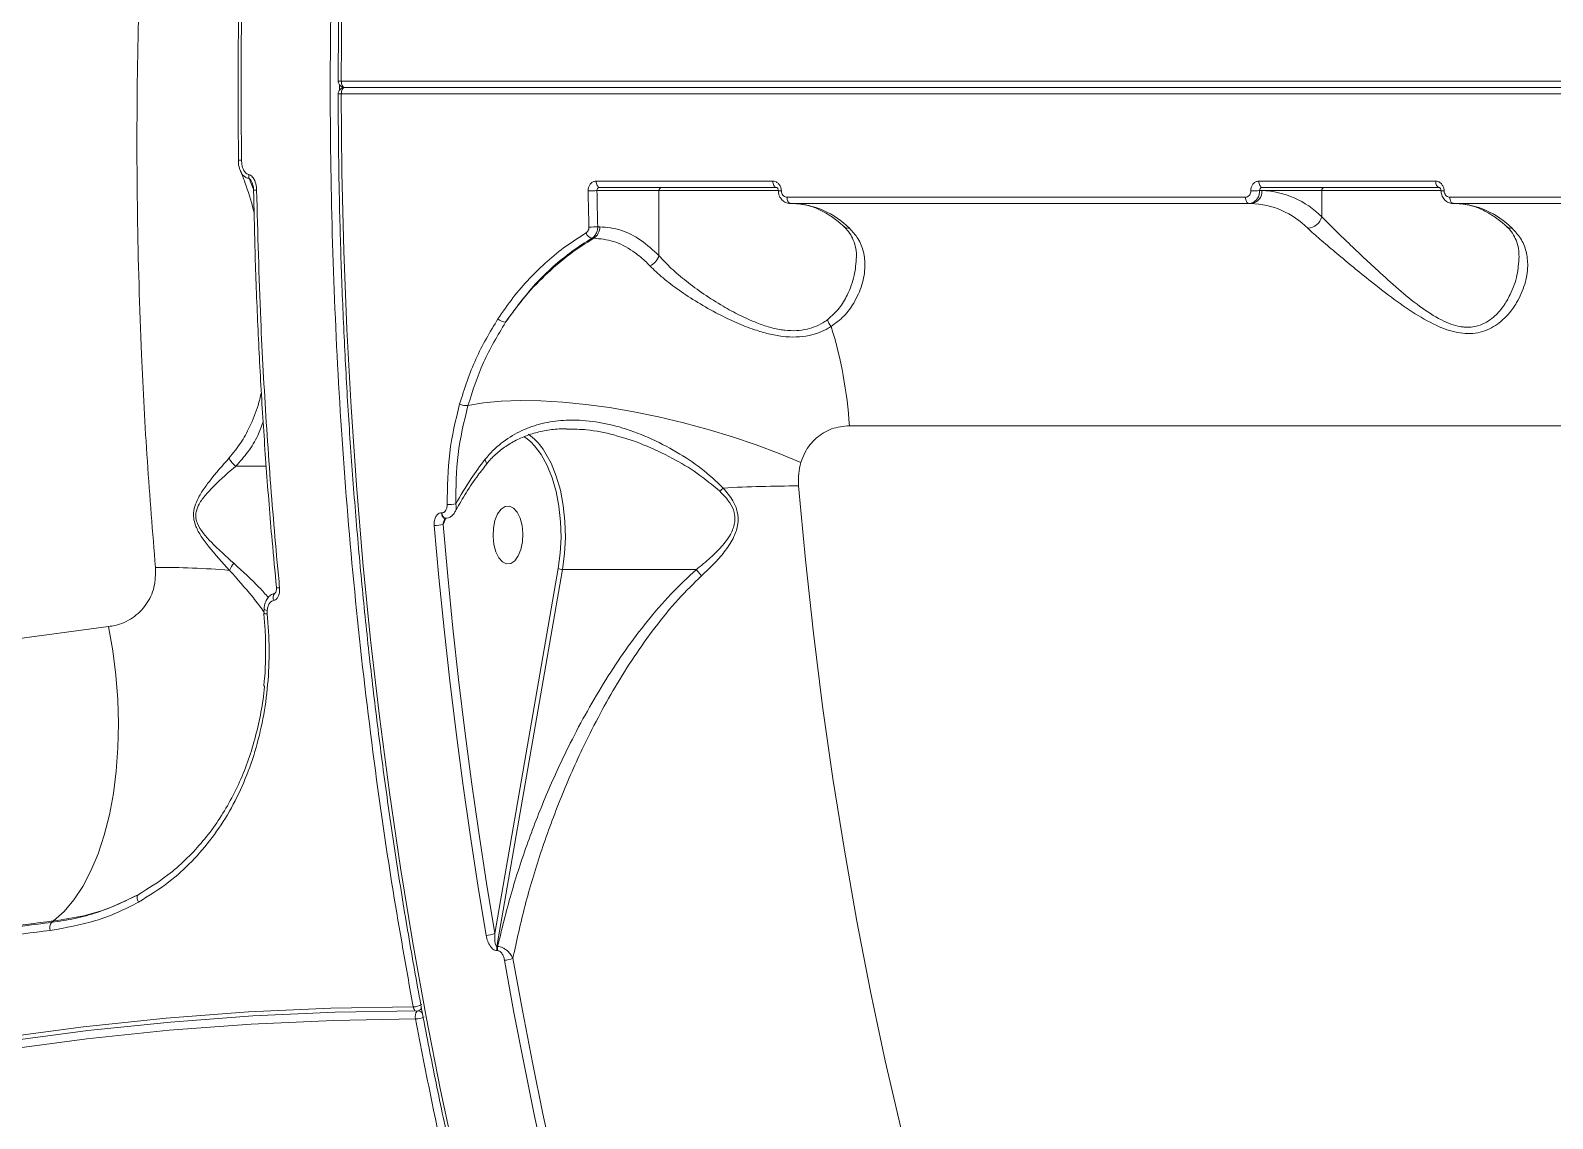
# Model space of a CAD drawing. Header units: millimetres. Extents: x -5550 to 7488, y -4093 to 4627.
# Drawn here: x -2308.2 to -2071.9, y 1832.8 to 2001.7 of the extents above; entities that cross this region are included whole.
import ezdxf

# ---------------------------------------------------------------- set-up
doc = ezdxf.new("R2010")
doc.units = ezdxf.units.MM
doc.layers.add('DIKOM_ОБЪЕКТ', color=7, linetype='Continuous')

msp = doc.modelspace()

# ---------------------------------------------------------------- linework, layer by layer
at = {"layer": 'DIKOM_ОБЪЕКТ', "color": 7, "linetype": 'Continuous', "lineweight": 15}
for p, q in [((-2260.192, 1992.461), (-2260.189, 1993.213)), ((-1845.061, 1993.847), (-2259.93, 1993.847)), ((-2259.93, 1991.842), (-1845.061, 1991.842)), ((-2259.415, 1992.844), (-1844.546, 1992.844)), ((-2275.911, 1981.583), (-2275.91, 1981.584)), ((-2192.942, 1978.31), (-2220.371, 1978.31)), ((-2090.082, 1978.31), (-2117.511, 1978.31)), ((-2273.562, 1976.929), (-2273.562, 1976.93)), ((-2220.257, 1976.844), (-2210.629, 1976.844)), ((-2219.856, 1977.344), (-2192.427, 1977.344)), ((-2210.629, 1966.742), (-2210.629, 1976.844)), ((-2210.629, 1976.844), (-2192.071, 1976.844)), ((-2119.605, 1975.804), (-2190.75, 1975.804)), ((-2117.397, 1976.844), (-2117.037, 1976.844)), ((-2117.037, 1976.844), (-2107.768, 1976.844)), ((-2116.996, 1977.344), (-2089.567, 1977.344)), ((-2107.768, 1972.794), (-2107.768, 1976.844)), ((-2107.768, 1976.844), (-2089.211, 1976.844)), ((-2016.745, 1975.804), (-2087.89, 1975.804)), ((-2190.236, 1974.844), (-2119.091, 1974.844)), ((-2119.091, 1974.844), (-2118.751, 1974.844)), ((-2087.376, 1974.844), (-2016.231, 1974.844)), ((-2219.819, 1971.231), (-2220.127, 1971.231)), ((-2221.042, 1969.447), (-2220.758, 1969.447)), ((-2224.992, 1939.828), (-2224.813, 1939.821)), ((-2181.062, 1940.342), (-1881.053, 1940.342)), ((-2276.299, 1934.043), (-2271.592, 1934.043)), ((-2244.309, 1926.825), (-2244.384, 1926.825)), ((-2244.141, 1925.031), (-2243.714, 1926.013)), ((-2226.276, 1918.192), (-2236.117, 1861.543)), ((-2235.771, 1859.502), (-2225.604, 1918.032)), ((-2204.819, 1918.032), (-2225.604, 1918.032)), ((-2270.003, 1915.245), (-2270.003, 1915.25)), ((-2271.421, 1911.16), (-2271.429, 1911.662)), ((-2304.588, 1863.469), (-2304.905, 1863.242)), ((-2235.667, 1859.502), (-2235.771, 1859.502)), ((-2235.771, 1858.864), (-2235.667, 1858.864)), ((-2247.714, 1849.66), (-2247.469, 1849.833))]:
    msp.add_line(p, q, dxfattribs=at)
at = {"layer": 'DIKOM_ОБЪЕКТ', "color": 7, "linetype": 'Continuous', "lineweight": 15, "flags": 128}
for points in [[(-2259.93, 1993.847), (-2259.824, 2006.034)], [(-2259.415, 1992.844), (-2259.515, 1992.863), (-2259.612, 1992.92), (-2259.701, 1993.013), (-2259.779, 1993.138), (-2259.843, 1993.29), (-2259.891, 1993.463), (-2259.92, 1993.651), (-2259.93, 1993.847)], [(-2259.93, 1991.842), (-2259.92, 1992.037), (-2259.891, 1992.225), (-2259.843, 1992.398), (-2259.779, 1992.55), (-2259.701, 1992.675), (-2259.612, 1992.768), (-2259.515, 1992.825), (-2259.415, 1992.844)], [(-2242.114, 1825.928), (-2244.525, 1837.183), (-2246.767, 1848.568), (-2248.838, 1860.075), (-2250.736, 1871.693), (-2252.459, 1883.414), (-2254.007, 1895.227), (-2255.377, 1907.122), (-2256.569, 1919.089), (-2257.582, 1931.119), (-2258.414, 1943.2), (-2259.066, 1955.323), (-2259.536, 1967.478), (-2259.824, 1979.654), (-2259.93, 1991.842)], [(-2219.856, 1977.344), (-2219.955, 1977.363), (-2220.049, 1977.417), (-2220.137, 1977.506), (-2220.214, 1977.625), (-2220.278, 1977.771), (-2220.327, 1977.938), (-2220.358, 1978.119), (-2220.371, 1978.31)], [(-2192.427, 1977.344), (-2192.525, 1977.363), (-2192.62, 1977.417), (-2192.708, 1977.506), (-2192.785, 1977.625), (-2192.849, 1977.771), (-2192.898, 1977.938), (-2192.929, 1978.119), (-2192.942, 1978.31)], [(-2116.996, 1977.344), (-2117.095, 1977.363), (-2117.189, 1977.417), (-2117.277, 1977.506), (-2117.354, 1977.625), (-2117.418, 1977.771), (-2117.467, 1977.938), (-2117.498, 1978.119), (-2117.511, 1978.31)], [(-2089.567, 1977.344), (-2089.665, 1977.363), (-2089.76, 1977.417), (-2089.848, 1977.506), (-2089.925, 1977.625), (-2089.989, 1977.771), (-2090.038, 1977.938), (-2090.069, 1978.119), (-2090.082, 1978.31)], [(-2221.629, 1976.806), (-2221.615, 1976.102), (-2221.6, 1975.399), (-2221.584, 1974.696), (-2221.569, 1973.992), (-2221.552, 1973.289), (-2221.535, 1972.586), (-2221.517, 1971.883), (-2221.499, 1971.18)], [(-2220.127, 1971.231), (-2220.145, 1971.933), (-2220.163, 1972.634), (-2220.18, 1973.336), (-2220.197, 1974.037), (-2220.213, 1974.739), (-2220.228, 1975.441), (-2220.243, 1976.142), (-2220.257, 1976.844)], [(-2190.236, 1974.844), (-2190.334, 1974.862), (-2190.428, 1974.916), (-2190.515, 1975.004), (-2190.592, 1975.123), (-2190.657, 1975.268), (-2190.705, 1975.434), (-2190.737, 1975.614), (-2190.75, 1975.804)], [(-2119.091, 1974.844), (-2119.189, 1974.862), (-2119.283, 1974.916), (-2119.37, 1975.004), (-2119.448, 1975.123), (-2119.512, 1975.268), (-2119.56, 1975.434), (-2119.592, 1975.614), (-2119.605, 1975.804)], [(-2087.376, 1974.844), (-2087.474, 1974.862), (-2087.568, 1974.916), (-2087.655, 1975.004), (-2087.732, 1975.123), (-2087.797, 1975.268), (-2087.845, 1975.434), (-2087.877, 1975.614), (-2087.89, 1975.804)], [(-2188.595, 1934.638), (-2191.976, 1936.045), (-2195.524, 1937.377), (-2199.205, 1938.623), (-2202.982, 1939.769), (-2206.819, 1940.803), (-2210.676, 1941.717), (-2214.516, 1942.501), (-2218.302, 1943.147), (-2221.995, 1943.649), (-2225.56, 1944.002), (-2228.96, 1944.202), (-2232.163, 1944.248), (-2235.137, 1944.138), (-2237.853, 1943.875), (-2240.283, 1943.46)], [(-2231.601, 1938.649), (-2231.085, 1938.298), (-2230.524, 1937.827)], [(-2230.524, 1937.827), (-2229.949, 1937.24), (-2228.909, 1935.858), (-2227.99, 1934.184), (-2227.213, 1932.258), (-2226.597, 1930.124), (-2226.155, 1927.833), (-2225.898, 1925.438), (-2225.833, 1922.994), (-2225.96, 1920.56), (-2226.276, 1918.192)], [(-2225.604, 1918.032), (-2225.277, 1920.475), (-2225.147, 1922.985), (-2225.215, 1925.504), (-2225.48, 1927.975), (-2225.935, 1930.337), (-2226.571, 1932.538), (-2227.373, 1934.524), (-2228.321, 1936.249), (-2228.617, 1936.69)], [(-2173.042, 1831.123), (-2175.5, 1841.753), (-2177.789, 1852.523), (-2179.908, 1863.424), (-2181.855, 1874.446), (-2183.627, 1885.577), (-2185.224, 1896.809), (-2186.644, 1908.129), (-2187.886, 1919.529), (-2188.948, 1930.997)], [(-2232.064, 1921.135), (-2232.472, 1920.128), (-2233.009, 1919.385), (-2233.632, 1918.966), (-2234.291, 1918.905), (-2234.932, 1919.207), (-2235.504, 1919.848), (-2235.959, 1920.775), (-2236.261, 1921.913), (-2236.386, 1923.171), (-2236.323, 1924.446), (-2236.078, 1925.635), (-2235.67, 1926.642), (-2235.133, 1927.385), (-2234.51, 1927.804), (-2233.851, 1927.865), (-2233.21, 1927.563), (-2232.638, 1926.922), (-2232.183, 1925.995), (-2231.881, 1924.857), (-2231.756, 1923.599), (-2231.819, 1922.324), (-2232.064, 1921.135)], [(-2243.875, 1925.982), (-2244.013, 1926.019), (-2244.147, 1926.133), (-2244.26, 1926.316), (-2244.34, 1926.553), (-2244.384, 1926.825)], [(-2243.802, 1925.982), (-2243.939, 1926.019), (-2244.073, 1926.133), (-2244.185, 1926.316), (-2244.266, 1926.553), (-2244.309, 1926.825)], [(-2243.861, 1925.982), (-2243.868, 1925.982), (-2243.875, 1925.982)], [(-2245.507, 1924.869), (-2244.783, 1916.791), (-2243.977, 1908.743), (-2243.092, 1900.726), (-2242.125, 1892.744), (-2241.079, 1884.801), (-2239.953, 1876.899), (-2238.747, 1869.041), (-2237.463, 1861.23)], [(-2236.117, 1861.543), (-2237.398, 1869.336), (-2238.601, 1877.175), (-2239.724, 1885.058), (-2240.768, 1892.983), (-2241.732, 1900.945), (-2242.616, 1908.943), (-2243.419, 1916.972), (-2244.141, 1925.031)], [(-2270.437, 1913.224), (-2270.484, 1913.504), (-2270.488, 1913.776), (-2270.448, 1914.019), (-2270.366, 1914.213), (-2270.249, 1914.343), (-2270.168, 1914.384)], [(-2269.507, 1915.156), (-2269.666, 1915.159), (-2269.8, 1915.169), (-2269.903, 1915.186), (-2269.971, 1915.209), (-2270.001, 1915.237), (-2270.003, 1915.245)], [(-2271.429, 1911.662), (-2271.597, 1911.705), (-2271.736, 1911.753), (-2271.841, 1911.806), (-2271.906, 1911.861), (-2271.93, 1911.916), (-2271.93, 1911.921)], [(-2271.92, 1911.257), (-2271.918, 1911.271), (-2271.917, 1911.272)], [(-2296.042, 1909.165), (-2309.094, 1907.406), (-2322.138, 1905.3), (-2335.167, 1902.849), (-2348.174, 1900.054), (-2361.151, 1896.917), (-2374.092, 1893.438), (-2386.989, 1889.621), (-2399.836, 1885.466), (-2412.625, 1880.977), (-2425.349, 1876.156), (-2438.001, 1871.006), (-2450.574, 1865.529), (-2463.062, 1859.728), (-2475.457, 1853.606)], [(-2296.042, 1909.165), (-2295.391, 1905.416), (-2294.918, 1901.626), (-2294.627, 1897.828), (-2294.519, 1894.059), (-2294.596, 1890.352), (-2294.858, 1886.74), (-2295.301, 1883.257), (-2295.923, 1879.935), (-2296.716, 1876.804), (-2297.675, 1873.892), (-2298.789, 1871.226), (-2300.05, 1868.83), (-2301.445, 1866.726), (-2302.963, 1864.934), (-2304.588, 1863.469)], [(-2291.406, 1866.398), (-2291.493, 1866.569), (-2291.56, 1866.744), (-2291.604, 1866.918), (-2291.624, 1867.083), (-2291.619, 1867.234), (-2291.59, 1867.365), (-2291.536, 1867.471), (-2291.46, 1867.549)], [(-2234.606, 1857.39), (-2233.131, 1849.257), (-2231.569, 1841.185), (-2229.924, 1833.176), (-2228.193, 1825.236), (-2226.379, 1817.365), (-2224.482, 1809.569), (-2222.504, 1801.85), (-2220.444, 1794.211)], [(-2219.168, 1794.649), (-2221.224, 1802.271), (-2223.198, 1809.973), (-2225.091, 1817.752), (-2226.901, 1825.605), (-2228.627, 1833.529), (-2230.269, 1841.519), (-2231.827, 1849.574), (-2233.299, 1857.689)], [(-2248.775, 1850.137), (-2261.539, 1849.925), (-2274.328, 1849.337), (-2287.134, 1848.375), (-2299.949, 1847.04), (-2312.763, 1845.332), (-2325.569, 1843.251), (-2338.358, 1840.801), (-2351.122, 1837.982), (-2363.852, 1834.796), (-2376.54, 1831.245), (-2389.178, 1827.331), (-2401.758, 1823.058), (-2414.27, 1818.427), (-2426.708, 1813.442), (-2439.063, 1808.107), (-2451.326, 1802.424), (-2463.49, 1796.397), (-2475.547, 1790.031), (-2487.489, 1783.33), (-2499.308, 1776.297), (-2510.996, 1768.937)], [(-2248.289, 1849.477), (-2248.312, 1849.478), (-2248.412, 1849.506), (-2248.508, 1849.571), (-2248.595, 1849.671), (-2248.67, 1849.803), (-2248.731, 1849.96), (-2248.775, 1850.137)], [(-2510.169, 1768.389), (-2498.488, 1775.744), (-2486.677, 1782.772), (-2474.743, 1789.469), (-2462.693, 1795.832), (-2450.537, 1801.854), (-2438.281, 1807.534), (-2425.934, 1812.866), (-2413.505, 1817.847), (-2401, 1822.475), (-2388.428, 1826.746), (-2375.798, 1830.657), (-2363.118, 1834.205), (-2350.396, 1837.39), (-2337.64, 1840.207), (-2324.859, 1842.656), (-2312.061, 1844.735), (-2299.255, 1846.442), (-2286.449, 1847.777), (-2273.651, 1848.738), (-2260.87, 1849.325), (-2248.114, 1849.537)], [(-2509.854, 1767.298), (-2498.201, 1774.635), (-2486.418, 1781.647), (-2474.512, 1788.328), (-2462.491, 1794.675), (-2450.364, 1800.683), (-2438.137, 1806.349), (-2425.82, 1811.669), (-2413.42, 1816.638), (-2400.944, 1821.255), (-2388.403, 1825.515), (-2375.803, 1829.417), (-2363.153, 1832.958), (-2350.461, 1836.134), (-2337.735, 1838.945), (-2324.985, 1841.388), (-2312.217, 1843.462), (-2299.442, 1845.165), (-2286.666, 1846.497), (-2273.898, 1847.456), (-2261.147, 1848.041), (-2248.421, 1848.253)]]:
    msp.add_lwpolyline(points, dxfattribs=at)
at = {"layer": 'DIKOM_ОБЪЕКТ', "color": 7, "linetype": 'Continuous', "lineweight": 15}
for centre, radius, start, end in [((-2260.078, 1955.288), 38.559, 89.78055, 90.50114), ((-2259.415, 1993.844), 1, 179.92957, 196.56023), ((-2259.415, 1991.844), 1, 90, 180.07043), ((-2260.078, 2030.4), 38.559, 269.49886, 270.21945), ((-2259.415, 1993.844), 1, 196.56023, 270), ((-2275.563, 1985.474), 3.907, 264.89487, 272.07556), ((-2272.766, 1979.145), 1.543, 173.00193, 195.94989), ((-2273.225, 1979.387), 2.48, 262.17583, 273.49516), ((-2221.582, 1999.759), 22.953, 269.88215, 273.30843), ((-2210.161, 1976.877), 0.469, 94.74825, 184.05366), ((-2191.776, 1979.3), 2.498, 262.2574, 273.40771), ((-2118.721, 1999.759), 22.953, 269.88215, 273.30843), ((-2118.906, 1976.711), 1.874, 274.73506, 4.06348), ((-2117.535, 1963.075), 13.778, 44.86012, 87.92784), ((-2107.301, 1976.877), 0.469, 94.74825, 184.05366), ((-2088.917, 1979.292), 2.491, 262.2407, 273.4244), ((-2190.37, 1961.731), 13.122, 44.85891, 87.92805), ((-2119.226, 1961.73), 13.122, 44.85995, 87.92701), ((-2110.076, 1973.357), 2.375, 273.66252, 346.28563), ((-2087.51, 1961.731), 13.122, 44.85891, 87.92805), ((-2221.451, 1988.166), 16.986, 269.84, 274.47072), ((-2221.874, 1971.174), 2.056, 302.86088, 1.59269), ((-2181.104, 1972.303), 1.316, 228.32737, 271.50946), ((-2078.244, 1972.301), 1.314, 228.29305, 271.54377), ((-2220.712, 1970.707), 1.302, 198.87562, 255.29515), ((-2213.05, 1967.469), 2.528, 293.80946, 343.29494), ((-2234.28, 1958.289), 1.894, 225.10172, 265.18963), ((-2181.676, 1957.662), 2.936, 197.16376, 220.62875), ((-2248.436, 1935.88), 67.522, 3.7885, 17.11416), ((-2240.421, 1946.163), 2.707, 244.70674, 272.92715), ((-2235.753, 1931.924), 8.582, 33.73869, 55.7935), ((-2177.236, 1906.982), 33.314, 134.67272, 135.91547), ((-2188.52, 1703.192), 227.805, 90.10759, 93.05419), ((-2243.11, 1932.919), 4.8, 265.45913, 281.41407), ((-2245.462, 1930.333), 5.465, 269.53154, 283.98651), ((-2287.234, 1806.359), 111.974, 84.90232, 90.78329), ((-2273.902, 1916.591), 3.624, 138.43407, 158.98428), ((-2225.619, 1919.462), 1.429, 242.64067, 270.6288), ((-2271.558, 1911.788), 0.643, 235.76166, 282.29144), ((-2249.108, 1401.304), 464.091, 96.92933, 98.99034), ((-2248.755, 1401.269), 465.373, 96.92993, 98.98986), ((-2248.477, 1401.53), 465.334, 96.92573, 99.00015), ((-2303.865, 1862.447), 1.309, 142.60589, 199.67511), ((-2237.431, 1864.14), 2.91, 269.36515, 296.84002), ((-2233.903, 1859.183), 1.895, 170.29007, 189.68854), ((-2233.799, 1859.183), 1.895, 170.29007, 189.68854), ((-2234.592, 1860.336), 2.947, 269.73877, 296.03238), ((-2248.746, 1852.84), 2.703, 269.39143, 299.04512), ((-2248.104, 1850.209), 0.673, 305.35085, 338.1327), ((-2247, 1848.612), 1.466, 143.5367, 194.15865), ((-2248.393, 1850.923), 2.669, 269.39205, 299.42764), ((-2248.291, 1850.477), 1, 270.11321, 305.24837), ((-2248.184, 1848.462), 1.084, 36.57039, 79.189)]:
    msp.add_arc(centre, radius, start, end, dxfattribs=at)
for points, knots in [([(-2092.457, 2402.596), (-2094.825, 2401.584), (-2101.098, 2398.902), (-2111.094, 2393.149), (-2122.531, 2385.434), (-2133.824, 2376.333), (-2144.939, 2365.919), (-2155.63, 2354.4), (-2165.869, 2341.848), (-2175.641, 2328.347), (-2185.105, 2313.679), (-2194.213, 2297.844), (-2202.926, 2280.87), (-2210.954, 2263.339), (-2218.307, 2245.367), (-2225.005, 2227.072), (-2231.248, 2207.941), (-2236.995, 2188.002), (-2242.219, 2167.301), (-2246.867, 2146.005), (-2250.914, 2124.168), (-2254.345, 2101.854), (-2257.163, 2078.988), (-2259.331, 2055.626), (-2260.827, 2031.839), (-2261.616, 2008.15), (-2261.713, 1984.639), (-2261.146, 1961.378), (-2259.907, 1937.99), (-2257.972, 1914.55), (-2255.319, 1891.149), (-2252.254, 1869.642), (-2249.842, 1856.118), (-2248.775, 1850.137)], [0, 0, 0, 0, 0.0198042, 0.0524655, 0.0851016, 0.1186856, 0.1522971, 0.1858812, 0.2185173, 0.2511785, 0.2838146, 0.3173987, 0.35101, 0.384594, 0.4160551, 0.4475386, 0.4789995, 0.5113068, 0.5436382, 0.5759453, 0.6085815, 0.6412427, 0.6738789, 0.7074631, 0.7410746, 0.7746587, 0.8072948, 0.8399561, 0.8725923, 0.9061765, 0.939788, 0.9733721, 1, 1, 1, 1]), ([(-2092.028, 2402.224), (-2092.608, 2401.977), (-2095.126, 2400.904), (-2099.543, 2398.694), (-2105.276, 2395.589), (-2110.96, 2392.158), (-2116.593, 2388.432), (-2122.172, 2384.406), (-2127.691, 2380.085), (-2133.147, 2375.473), (-2138.535, 2370.572), (-2143.851, 2365.386), (-2149.091, 2359.92), (-2154.251, 2354.178), (-2159.328, 2348.163), (-2164.317, 2341.881), (-2169.214, 2335.336), (-2174.017, 2328.534), (-2178.721, 2321.479), (-2183.323, 2314.177), (-2187.819, 2306.634), (-2192.207, 2298.855), (-2196.482, 2290.845), (-2200.642, 2282.612), (-2204.683, 2274.161), (-2208.603, 2265.499), (-2212.399, 2256.632), (-2216.067, 2247.566), (-2219.606, 2238.31), (-2223.012, 2228.869), (-2226.284, 2219.251), (-2229.417, 2209.462), (-2232.411, 2199.511), (-2235.263, 2189.405), (-2237.971, 2179.151), (-2240.533, 2168.757), (-2242.946, 2158.232), (-2245.21, 2147.582), (-2247.323, 2136.815), (-2249.282, 2125.941), (-2251.087, 2114.967), (-2252.735, 2103.901), (-2254.227, 2092.751), (-2255.56, 2081.527), (-2256.735, 2070.236), (-2257.749, 2058.886), (-2258.602, 2047.488), (-2259.294, 2036.048), (-2259.824, 2024.575), (-2260.19, 2013.079), (-2260.378, 2002.832), (-2260.404, 1996.419), (-2260.415, 1993.845)], [0, 0, 0, 0, 0.0060959, 0.0264822, 0.0468744, 0.0672726, 0.087676, 0.1080843, 0.128497, 0.1489134, 0.1693331, 0.1897557, 0.2101803, 0.2306068, 0.2510346, 0.2714636, 0.2918929, 0.3123229, 0.3327529, 0.3531831, 0.373613, 0.3940427, 0.4144718, 0.4349005, 0.4553289, 0.4757566, 0.4961837, 0.5166105, 0.5370365, 0.5574621, 0.5778872, 0.5983116, 0.6187357, 0.6391592, 0.6595822, 0.6800048, 0.7004269, 0.7208488, 0.7412702, 0.7616914, 0.7821122, 0.8025326, 0.8229529, 0.8433729, 0.8637927, 0.8842123, 0.9046318, 0.9250511, 0.9454704, 0.9658896, 0.9863088, 1, 1, 1, 1]), ([(-2192.019, 2321.273), (-2193.142, 2320.049), (-2197.538, 2315.258), (-2204.874, 2305.81), (-2213.905, 2293.091), (-2222.452, 2279.465), (-2230.533, 2265.104), (-2238.272, 2249.755), (-2245.628, 2233.435), (-2252.566, 2216.177), (-2258.939, 2198.351), (-2264.737, 2180.031), (-2269.964, 2161.299), (-2274.704, 2141.86), (-2278.919, 2121.753), (-2282.583, 2101.034), (-2285.618, 2080.139), (-2288.03, 2059.143), (-2289.834, 2038.12), (-2291.06, 2016.748), (-2291.678, 1995.087), (-2291.676, 1973.206), (-2291.087, 1953.101), (-2290.111, 1934.792), (-2289.214, 1923.816), (-2288.765, 1918.323)], [0, 0, 0, 0, 0.0158441, 0.0620121, 0.1081425, 0.1530046, 0.1979011, 0.2427631, 0.2889248, 0.3351239, 0.3812855, 0.4262213, 0.4711917, 0.5161276, 0.5623627, 0.6086352, 0.6548704, 0.6999184, 0.7450011, 0.7900492, 0.8363967, 0.8827817, 0.9291293, 0.9645313, 1, 1, 1, 1]), ([(-2273.707, 2052.55), (-2273.766, 2051.813), (-2274.128, 2047.273), (-2274.637, 2038.884), (-2275.225, 2027.388), (-2275.637, 2015.856), (-2275.888, 2004.305), (-2275.987, 1992.876), (-2275.917, 1985.304), (-2275.883, 1981.585)], [0, 0, 0, 0, 0.0314309, 0.1936162, 0.3559223, 0.5183166, 0.6807627, 0.8432175, 1, 1, 1, 1]), ([(-2275.422, 1981.57), (-2275.463, 1987.487), (-2275.546, 1999.322), (-2275.173, 2017.109), (-2274.466, 2034.9), (-2273.66, 2046.719), (-2273.257, 2052.629)], [0, 0, 0, 0, 0.2490996, 0.4981997, 0.7490997, 1, 1, 1, 1]), ([(-2260.415, 1991.843), (-2260.408, 1989.822), (-2260.387, 1983.963), (-2260.229, 1974.268), (-2259.887, 1962.769), (-2259.38, 1951.293), (-2258.712, 1939.848), (-2257.882, 1928.443), (-2256.891, 1917.086), (-2255.74, 1905.786), (-2254.429, 1894.552), (-2252.96, 1883.391), (-2251.334, 1872.313), (-2249.552, 1861.325), (-2247.615, 1850.435), (-2245.525, 1839.653), (-2243.282, 1828.986), (-2240.89, 1818.442), (-2238.35, 1808.029), (-2235.663, 1797.755), (-2232.832, 1787.627), (-2229.858, 1777.653), (-2226.745, 1767.841), (-2223.493, 1758.198), (-2220.106, 1748.731), (-2216.587, 1739.447), (-2212.937, 1730.354), (-2209.159, 1721.458), (-2205.257, 1712.766), (-2201.233, 1704.284), (-2197.09, 1696.019), (-2192.831, 1687.977), (-2188.46, 1680.164), (-2183.979, 1672.586), (-2179.392, 1665.249), (-2174.703, 1658.158), (-2169.914, 1651.318), (-2165.029, 1644.735), (-2160.052, 1638.414), (-2154.988, 1632.36), (-2149.838, 1626.577), (-2144.608, 1621.07), (-2139.301, 1615.842), (-2133.921, 1610.899), (-2128.473, 1606.243), (-2122.961, 1601.879), (-2117.388, 1597.809), (-2111.759, 1594.039), (-2106.079, 1590.564), (-2100.349, 1587.41), (-2095.664, 1585.042), (-2092.877, 1583.837), (-2092.028, 1583.47)], [0, 0, 0, 0, 0.0107474, 0.0311662, 0.0515854, 0.0720045, 0.0924238, 0.1128431, 0.1332627, 0.1536823, 0.1741021, 0.1945222, 0.2149424, 0.235363, 0.2557837, 0.2762049, 0.2966264, 0.3170482, 0.3374704, 0.3578932, 0.3783163, 0.3987397, 0.4191639, 0.4395884, 0.4600136, 0.4804391, 0.5008653, 0.5212924, 0.5417199, 0.5621478, 0.5825765, 0.6030056, 0.6234354, 0.6438659, 0.6642964, 0.6847274, 0.7051589, 0.7255903, 0.7460215, 0.7664524, 0.7868828, 0.8073123, 0.8277406, 0.8481671, 0.8685915, 0.8890133, 0.9094319, 0.9298468, 0.9502573, 0.9706631, 0.9910633, 1, 1, 1, 1]), ([(-2275.891, 1981.583), (-2275.896, 1981.506), (-2275.924, 1981.068), (-2275.836, 1980.514), (-2275.651, 1980.095), (-2275.611, 1980.003)], [0, 0, 0, 0, 0.1439965, 0.8127888, 1, 1, 1, 1]), ([(-2275.605, 1979.98), (-2275.598, 1979.941), (-2275.54, 1979.631), (-2275.228, 1979.251), (-2274.77, 1978.854), (-2274.427, 1978.766), (-2274.251, 1978.721)], [0, 0, 0, 0, 0.0560222, 0.4501674, 0.7166457, 1, 1, 1, 1]), ([(-2275.582, 1979.986), (-2275.347, 1979.36), (-2274.584, 1977.332), (-2273.89, 1975.122), (-2273.508, 1973.554), (-2273.463, 1973.366)], [0, 0, 0, 0, 0.2818191, 0.9137887, 1, 1, 1, 1]), ([(-2274.298, 1979.333), (-2274.407, 1979.367), (-2274.623, 1979.434), (-2274.932, 1979.743), (-2275.24, 1980.299), (-2275.395, 1980.96), (-2275.415, 1981.424), (-2275.422, 1981.57)], [0, 0, 0, 0, 0.1388718, 0.2767654, 0.4965933, 0.841859, 1, 1, 1, 1]), ([(-2273.073, 1976.911), (-2273.082, 1977.071), (-2273.108, 1977.577), (-2273.288, 1978.298), (-2273.627, 1978.897), (-2273.96, 1979.226), (-2274.185, 1979.297), (-2274.298, 1979.333)], [0, 0, 0, 0, 0.160568, 0.5081497, 0.7318655, 0.8653861, 1, 1, 1, 1]), ([(-2274.251, 1978.721), (-2274.181, 1978.556), (-2273.958, 1978.031), (-2273.737, 1977.507), (-2273.585, 1977.147)], [0, 0, 0, 0, 0.313, 1, 1, 1, 1]), ([(-2274.251, 1978.721), (-2274.228, 1978.71), (-2274.178, 1978.686), (-2274.083, 1978.589), (-2273.936, 1978.379), (-2273.844, 1978.178), (-2273.783, 1978.044)], [0, 0, 0, 0, 0.0929544, 0.1992031, 0.4674368, 1, 1, 1, 1]), ([(-2273.784, 1978.044), (-2273.742, 1977.93), (-2273.622, 1977.605), (-2273.546, 1977.213), (-2273.568, 1976.957), (-2273.57, 1976.932)], [0, 0, 0, 0, 0.3265096, 0.9327639, 1, 1, 1, 1]), ([(-2220.371, 1978.31), (-2220.466, 1978.302), (-2220.704, 1978.284), (-2221.062, 1978.104), (-2221.383, 1977.764), (-2221.596, 1977.313), (-2221.618, 1976.975), (-2221.629, 1976.806)], [0, 0, 0, 0, 0.140641, 0.3551033, 0.5698402, 0.7848691, 1, 1, 1, 1]), ([(-2191.628, 1976.806), (-2191.636, 1976.917), (-2191.657, 1977.197), (-2191.82, 1977.619), (-2192.118, 1978.001), (-2192.507, 1978.26), (-2192.797, 1978.293), (-2192.942, 1978.31)], [0, 0, 0, 0, 0.1418575, 0.3567187, 0.5713114, 0.7857597, 1, 1, 1, 1]), ([(-2117.511, 1978.31), (-2117.606, 1978.302), (-2117.844, 1978.284), (-2118.202, 1978.104), (-2118.523, 1977.764), (-2118.736, 1977.313), (-2118.758, 1976.975), (-2118.769, 1976.806)], [0, 0, 0, 0, 0.140641, 0.3551034, 0.5698722, 0.784881, 1, 1, 1, 1]), ([(-2088.768, 1976.806), (-2088.776, 1976.917), (-2088.797, 1977.197), (-2088.96, 1977.619), (-2089.258, 1978.001), (-2089.647, 1978.26), (-2089.937, 1978.293), (-2090.082, 1978.31)], [0, 0, 0, 0, 0.1418587, 0.3567218, 0.5713461, 0.7857578, 1, 1, 1, 1]), ([(-2273.544, 1976.931), (-2273.485, 1974.005), (-2273.347, 1967.234), (-2272.939, 1956.648), (-2272.356, 1945.197), (-2271.599, 1933.809), (-2270.815, 1923.826), (-2270.216, 1917.661), (-2269.982, 1915.252)], [0, 0, 0, 0, 0.1413931, 0.3272141, 0.5124789, 0.6970254, 0.8816274, 1, 1, 1, 1]), ([(-2269.507, 1915.156), (-2269.57, 1915.811), (-2269.884, 1919.088), (-2270.645, 1927.634), (-2271.62, 1940.845), (-2272.577, 1958.15), (-2272.896, 1970.197), (-2273.073, 1976.911)], [0, 0, 0, 0, 0.0321575, 0.1607919, 0.4182834, 0.6757754, 1, 1, 1, 1]), ([(-2220.257, 1976.844), (-2220.255, 1976.9), (-2220.253, 1977.013), (-2220.187, 1977.163), (-2220.084, 1977.276), (-2219.967, 1977.336), (-2219.888, 1977.342), (-2219.856, 1977.344)], [0, 0, 0, 0, 0.2154414, 0.430593, 0.6452761, 0.8595401, 1, 1, 1, 1]), ([(-2192.45, 1977.341), (-2192.442, 1977.343), (-2192.414, 1977.347), (-2192.352, 1977.335), (-2192.239, 1977.227), (-2192.165, 1977.097), (-2192.119, 1976.955), (-2192.118, 1976.86), (-2192.117, 1976.824)], [0, 0, 0, 0, 0.1489895, 0.4752943, 0.6350179, 0.7709758, 0.9129945, 1, 1, 1, 1]), ([(-2192.096, 1976.824), (-2192.079, 1976.604), (-2192.041, 1976.12), (-2191.664, 1975.484), (-2191.113, 1975.041), (-2190.607, 1974.838), (-2190.314, 1974.863), (-2190.239, 1974.87)], [0, 0, 0, 0, 0.2154951, 0.4735258, 0.7028633, 0.9236812, 1, 1, 1, 1]), ([(-2190.75, 1975.804), (-2190.847, 1975.815), (-2191.04, 1975.837), (-2191.3, 1976.009), (-2191.499, 1976.264), (-2191.608, 1976.545), (-2191.622, 1976.732), (-2191.628, 1976.806)], [0, 0, 0, 0, 0.2142486, 0.4285753, 0.6431914, 0.8580732, 1, 1, 1, 1]), ([(-2118.769, 1976.806), (-2118.776, 1976.693), (-2118.79, 1976.468), (-2118.932, 1976.167), (-2119.145, 1975.941), (-2119.384, 1975.821), (-2119.543, 1975.808), (-2119.605, 1975.804)], [0, 0, 0, 0, 0.2151393, 0.4301256, 0.6449615, 0.8594835, 1, 1, 1, 1]), ([(-2119.091, 1974.844), (-2118.965, 1974.854), (-2118.647, 1974.878), (-2118.168, 1975.117), (-2117.737, 1975.57), (-2117.447, 1976.169), (-2117.414, 1976.619), (-2117.397, 1976.844)], [0, 0, 0, 0, 0.1407389, 0.3554647, 0.5703023, 0.7851567, 1, 1, 1, 1]), ([(-2117.397, 1976.844), (-2117.395, 1976.9), (-2117.392, 1977.013), (-2117.327, 1977.163), (-2117.224, 1977.276), (-2117.107, 1977.336), (-2117.028, 1977.342), (-2116.996, 1977.344)], [0, 0, 0, 0, 0.2154414, 0.430593, 0.6452761, 0.8595401, 1, 1, 1, 1]), ([(-2089.59, 1977.341), (-2089.581, 1977.343), (-2089.554, 1977.347), (-2089.492, 1977.336), (-2089.379, 1977.227), (-2089.305, 1977.097), (-2089.259, 1976.955), (-2089.258, 1976.86), (-2089.257, 1976.824)], [0, 0, 0, 0, 0.1489887, 0.475477, 0.6350454, 0.7710025, 0.9129949, 1, 1, 1, 1]), ([(-2089.236, 1976.824), (-2089.219, 1976.604), (-2089.181, 1976.12), (-2088.804, 1975.484), (-2088.253, 1975.041), (-2087.747, 1974.838), (-2087.454, 1974.863), (-2087.379, 1974.87)], [0, 0, 0, 0, 0.2154895, 0.4735136, 0.7028155, 0.9236638, 1, 1, 1, 1]), ([(-2087.89, 1975.804), (-2087.987, 1975.815), (-2088.18, 1975.837), (-2088.44, 1976.009), (-2088.639, 1976.264), (-2088.748, 1976.545), (-2088.762, 1976.732), (-2088.768, 1976.806)], [0, 0, 0, 0, 0.2142579, 0.428582, 0.6431957, 0.8580749, 1, 1, 1, 1]), ([(-2189.896, 1974.844), (-2189.626, 1974.837), (-2188.791, 1974.814), (-2187.393, 1974.551), (-2185.708, 1973.933), (-2184.052, 1973.002), (-2182.814, 1972.072), (-2182.134, 1971.459), (-2181.982, 1971.322)], [0, 0, 0, 0, 0.1027251, 0.3181869, 0.5309194, 0.7384616, 0.9415003, 1, 1, 1, 1]), ([(-2077.14, 1966.54), (-2077.2, 1965.603), (-2077.325, 1963.659), (-2078.277, 1961.02), (-2079.56, 1958.806), (-2080.833, 1957.354), (-2082.192, 1956.37), (-2083.673, 1955.715), (-2085.12, 1955.571), (-2086.56, 1955.763), (-2087.748, 1956.089), (-2089.884, 1957.035), (-2092.651, 1958.87), (-2095.912, 1961.551), (-2098.886, 1964.235), (-2101.555, 1966.735), (-2103.869, 1968.945), (-2106.023, 1971.028), (-2107.181, 1972.2), (-2107.768, 1972.794)], [0, 0, 0, 0, 0.0833369, 0.1726863, 0.2299085, 0.2882939, 0.3222529, 0.3571263, 0.4070438, 0.4203415, 0.4514869, 0.4836694, 0.5605584, 0.6424729, 0.7266401, 0.794543, 0.8636265, 0.9308631, 1, 1, 1, 1]), ([(-2087.036, 1974.844), (-2086.766, 1974.837), (-2085.931, 1974.814), (-2084.533, 1974.551), (-2082.848, 1973.933), (-2081.192, 1973.002), (-2079.954, 1972.072), (-2079.274, 1971.459), (-2079.122, 1971.322)], [0, 0, 0, 0, 0.1027262, 0.3181903, 0.5309221, 0.7384666, 0.9415105, 1, 1, 1, 1]), ([(-2221.499, 1971.18), (-2221.505, 1971.067), (-2221.518, 1970.841), (-2221.658, 1970.541), (-2221.817, 1970.367), (-2221.922, 1970.299), (-2221.944, 1970.285)], [0, 0, 0, 0, 0.3067115, 0.6132624, 0.9194731, 1, 1, 1, 1]), ([(-2221.042, 1969.447), (-2220.998, 1969.475), (-2220.787, 1969.61), (-2220.463, 1969.958), (-2220.175, 1970.555), (-2220.143, 1971.006), (-2220.127, 1971.231)], [0, 0, 0, 0, 0.0806572, 0.3870935, 0.6935652, 1, 1, 1, 1]), ([(-2210.629, 1966.742), (-2211.543, 1967.588), (-2213.427, 1969.331), (-2216.539, 1970.905), (-2218.715, 1971.121), (-2219.819, 1971.231)], [0, 0, 0, 0, 0.317509, 0.6539161, 1, 1, 1, 1]), ([(-2183.904, 1955.751), (-2183.197, 1956.273), (-2181.78, 1957.32), (-2180.185, 1959.596), (-2179.01, 1962.211), (-2178.548, 1964.936), (-2178.794, 1967.353), (-2179.571, 1969.371), (-2180.593, 1970.473), (-2181.069, 1970.987)], [0, 0, 0, 0, 0.1281522, 0.2567365, 0.4268145, 0.5968752, 0.7373095, 0.8775696, 1, 1, 1, 1]), ([(-2181.988, 1971.321), (-2181.719, 1971.048), (-2181.134, 1970.458), (-2180.535, 1969.435), (-2180.13, 1968.193), (-2179.952, 1967.226), (-2179.995, 1966.644), (-2180, 1966.581)], [0, 0, 0, 0, 0.2034095, 0.4405413, 0.6960574, 0.9675708, 1, 1, 1, 1]), ([(-2109.924, 1970.987), (-2109.307, 1970.431), (-2108.07, 1969.32), (-2105.738, 1967.343), (-2103.197, 1965.221), (-2100.269, 1962.845), (-2096.981, 1960.264), (-2093.345, 1957.706), (-2089.763, 1955.671), (-2086.805, 1954.719), (-2084.673, 1954.6), (-2083.127, 1954.813), (-2081.712, 1955.336), (-2080.187, 1956.257), (-2078.722, 1957.636), (-2077.24, 1959.737), (-2076.13, 1962.29), (-2075.684, 1965.008), (-2075.95, 1967.416), (-2076.735, 1969.404), (-2077.745, 1970.488), (-2078.209, 1970.987)], [0, 0, 0, 0, 0.0554764, 0.1110253, 0.1664977, 0.2220066, 0.2900232, 0.3579636, 0.4226764, 0.4774094, 0.5052464, 0.5330944, 0.5627105, 0.5923749, 0.6404304, 0.688582, 0.7603261, 0.8320638, 0.8910025, 0.9498685, 1, 1, 1, 1]), ([(-2079.144, 1971.315), (-2079.064, 1971.249), (-2078.645, 1970.907), (-2078.114, 1970.187), (-2077.537, 1969.112), (-2077.183, 1967.893), (-2077.155, 1966.976), (-2077.141, 1966.541)], [0, 0, 0, 0, 0.0509111, 0.2669259, 0.5042517, 0.7648321, 1, 1, 1, 1]), ([(-2221.944, 1970.285), (-2222.989, 1969.617), (-2225.08, 1968.28), (-2228.004, 1965.892), (-2230.764, 1963.217), (-2233.34, 1960.253), (-2234.858, 1958.049), (-2235.617, 1956.947)], [0, 0, 0, 0, 0.1976801, 0.3953888, 0.5930928, 0.7965425, 1, 1, 1, 1]), ([(-2220.758, 1969.447), (-2221.996, 1968.656), (-2224.484, 1967.066), (-2228.02, 1964.048), (-2231.419, 1960.548), (-2233.429, 1957.789), (-2234.439, 1956.401)], [0, 0, 0, 0, 0.2373862, 0.4771609, 0.7370112, 1, 1, 1, 1]), ([(-2234.439, 1956.401), (-2232.951, 1958.462), (-2230.697, 1961.584), (-2227.058, 1965.078), (-2224.147, 1967.468), (-2222.067, 1968.793), (-2221.042, 1969.447)], [0, 0, 0, 0, 0.3951662, 0.5986709, 0.802179, 1, 1, 1, 1]), ([(-2220.758, 1969.447), (-2219.737, 1969.351), (-2217.665, 1969.156), (-2214.988, 1967.749), (-2213.126, 1966.267), (-2212.274, 1965.404), (-2212.029, 1965.156)], [0, 0, 0, 0, 0.3362358, 0.6822423, 0.9087885, 1, 1, 1, 1]), ([(-2184.481, 1956.796), (-2184.622, 1956.698), (-2185.524, 1956.07), (-2187.093, 1955.362), (-2189.281, 1955.058), (-2190.597, 1955.104), (-2191.983, 1955.283), (-2193.446, 1955.606), (-2195.696, 1956.374), (-2198.131, 1957.473), (-2200.907, 1958.994), (-2203.711, 1960.775), (-2206.423, 1962.77), (-2208.811, 1964.781), (-2210.023, 1966.089), (-2210.629, 1966.742)], [0, 0, 0, 0, 0.0201038, 0.1287307, 0.1863583, 0.2439934, 0.2548519, 0.3176636, 0.3805782, 0.467543, 0.5546239, 0.6653685, 0.7761644, 0.8880926, 1, 1, 1, 1]), ([(-2179.987, 1966.568), (-2180.055, 1965.594), (-2180.191, 1963.613), (-2181.208, 1960.88), (-2182.58, 1958.488), (-2183.841, 1957.365), (-2184.481, 1956.796)], [0, 0, 0, 0, 0.2830939, 0.5754327, 0.7847469, 1, 1, 1, 1]), ([(-2212.029, 1965.156), (-2211.386, 1964.532), (-2210.099, 1963.285), (-2207.55, 1961.364), (-2204.648, 1959.461), (-2201.642, 1957.765), (-2198.664, 1956.325), (-2196.043, 1955.288), (-2193.625, 1954.574), (-2191.445, 1954.161), (-2189.308, 1954.064), (-2186.817, 1954.359), (-2185.054, 1955.052), (-2184.058, 1955.657), (-2183.904, 1955.751)], [0, 0, 0, 0, 0.1101021, 0.2202196, 0.3292883, 0.4383098, 0.5249626, 0.6115147, 0.6753415, 0.739096, 0.8039963, 0.8688892, 0.9797334, 1, 1, 1, 1]), ([(-2235.617, 1956.947), (-2236.835, 1954.911), (-2239.299, 1950.79), (-2240.812, 1946.092), (-2241.577, 1943.716)], [0, 0, 0, 0, 0.4941776, 1, 1, 1, 1]), ([(-2240.283, 1943.46), (-2239.551, 1945.732), (-2238.071, 1950.329), (-2235.659, 1954.362), (-2234.439, 1956.401)], [0, 0, 0, 0, 0.4941559, 1, 1, 1, 1]), ([(-2272.341, 1945.485), (-2272.502, 1944.818), (-2272.947, 1942.973), (-2274.023, 1940.352), (-2275.49, 1937.598), (-2276.721, 1936.094), (-2277.339, 1935.338)], [0, 0, 0, 0, 0.1761384, 0.4876014, 0.7426492, 1, 1, 1, 1]), ([(-2241.577, 1943.716), (-2242.178, 1941.214), (-2243.393, 1936.148), (-2243.458, 1930.827), (-2243.491, 1928.133)], [0, 0, 0, 0, 0.4937609, 1, 1, 1, 1]), ([(-2242.16, 1928.213), (-2242.131, 1930.784), (-2242.072, 1935.991), (-2240.884, 1940.95), (-2240.283, 1943.46)], [0, 0, 0, 0, 0.4937667, 1, 1, 1, 1]), ([(-2276.299, 1934.043), (-2275.648, 1934.785), (-2274.347, 1936.268), (-2272.923, 1938.588), (-2272.313, 1940.231), (-2272.047, 1940.948)], [0, 0, 0, 0, 0.36032, 0.720835, 1, 1, 1, 1]), ([(-2200.657, 1930.673), (-2201.768, 1931.721), (-2203.991, 1933.818), (-2207.973, 1936.375), (-2212.24, 1938.603), (-2216.645, 1940.207), (-2220.936, 1941.115), (-2224.822, 1941.316), (-2228.381, 1940.866), (-2231.577, 1939.863), (-2234.5, 1938.215), (-2236.469, 1936.502), (-2237.419, 1935.358), (-2237.632, 1935.101)], [0, 0, 0, 0, 0.1039371, 0.2080564, 0.3213693, 0.4346133, 0.5351315, 0.6355707, 0.7202643, 0.8048991, 0.8901548, 0.9753355, 1, 1, 1, 1]), ([(-2237.476, 1934.272), (-2237.44, 1934.324), (-2237.006, 1934.937), (-2235.981, 1935.919), (-2234.392, 1937.203), (-2232.584, 1938.252), (-2230.594, 1939.062), (-2228.428, 1939.599), (-2226.546, 1939.869), (-2225.37, 1939.854), (-2224.989, 1939.849)], [0, 0, 0, 0, 0.0128491, 0.1528383, 0.2965214, 0.4464885, 0.6004304, 0.7582645, 0.921654, 1, 1, 1, 1]), ([(-2224.813, 1939.821), (-2223.813, 1939.809), (-2221.43, 1939.782), (-2217.465, 1938.948), (-2212.996, 1937.478), (-2208.674, 1935.425), (-2204.629, 1933.052), (-2202.327, 1931.13), (-2201.166, 1930.16)], [0, 0, 0, 0, 0.1201928, 0.2866894, 0.471421, 0.660435, 0.8286465, 1, 1, 1, 1]), ([(-2188.595, 1934.638), (-2188.407, 1935.158), (-2187.88, 1936.612), (-2186.305, 1938.537), (-2183.886, 1940.053), (-2182.009, 1940.245), (-2181.062, 1940.342)], [0, 0, 0, 0, 0.1529577, 0.428372, 0.7114358, 1, 1, 1, 1]), ([(-2277.339, 1935.338), (-2278.36, 1934.19), (-2279.741, 1932.637), (-2281.501, 1930.244), (-2282.384, 1928.744), (-2282.857, 1927.279), (-2282.888, 1926.02), (-2282.555, 1924.7), (-2281.759, 1923.225), (-2279.943, 1920.799), (-2278.4, 1919.111), (-2277.285, 1917.89)], [0, 0, 0, 0, 0.2657847, 0.3593742, 0.4543038, 0.5177539, 0.5632834, 0.6085754, 0.680317, 0.7688748, 1, 1, 1, 1]), ([(-2277.339, 1935.338), (-2277.322, 1935.3), (-2277.214, 1935.057), (-2276.919, 1934.577), (-2276.526, 1934.234), (-2276.311, 1934.046)], [0, 0, 0, 0, 0.0794482, 0.4971965, 1, 1, 1, 1]), ([(-2237.632, 1935.101), (-2238.374, 1934.116), (-2240.074, 1931.859), (-2241.409, 1929.527), (-2242.16, 1928.213)], [0, 0, 0, 0, 0.4365688, 1, 1, 1, 1]), ([(-2237.506, 1934.293), (-2237.469, 1934.341), (-2237.38, 1934.457), (-2237.444, 1934.742), (-2237.558, 1934.98), (-2237.622, 1935.085), (-2237.632, 1935.101)], [0, 0, 0, 0, 0.2932868, 0.7051156, 0.9542409, 1, 1, 1, 1]), ([(-2276.614, 1918.995), (-2277.801, 1920.045), (-2279.431, 1921.486), (-2281.358, 1923.588), (-2282.201, 1924.86), (-2282.549, 1926.027), (-2282.486, 1927.142), (-2281.935, 1928.405), (-2280.957, 1929.683), (-2279.004, 1931.736), (-2277.421, 1933.11), (-2276.312, 1934.045), (-2276.311, 1934.046)], [0, 0, 0, 0, 0.2369982, 0.3252974, 0.3938454, 0.4351635, 0.4764865, 0.5364938, 0.6300068, 0.7257621, 0.9996854, 1, 1, 1, 1]), ([(-2276.311, 1934.046), (-2276.31, 1934.046), (-2276.308, 1934.044), (-2276.304, 1934.043), (-2276.301, 1934.043), (-2276.299, 1934.043)], [0, 0, 0, 0, 0.2409745, 0.5684124, 1, 1, 1, 1]), ([(-2242.266, 1926.976), (-2241.782, 1927.851), (-2240.778, 1929.664), (-2239.158, 1932.108), (-2237.954, 1933.645), (-2237.459, 1934.276)], [0, 0, 0, 0, 0.3550492, 0.7349535, 1, 1, 1, 1]), ([(-2188.948, 1930.997), (-2188.952, 1931.055), (-2189.003, 1931.695), (-2188.997, 1932.949), (-2188.731, 1934.068), (-2188.595, 1934.638)], [0, 0, 0, 0, 0.0468155, 0.5142817, 1, 1, 1, 1]), ([(-2201.166, 1930.16), (-2200.62, 1929.601), (-2199.685, 1928.643), (-2198.9, 1927.008), (-2198.803, 1925.887), (-2198.952, 1924.719), (-2199.552, 1923.278), (-2200.885, 1921.531), (-2202.696, 1919.757), (-2204.069, 1918.642), (-2204.819, 1918.032)], [0, 0, 0, 0, 0.1504064, 0.2579146, 0.3420751, 0.3655583, 0.4905065, 0.6488149, 0.8079285, 1, 1, 1, 1]), ([(-2204.033, 1917.032), (-2203.309, 1917.714), (-2201.979, 1918.969), (-2200.256, 1920.983), (-2198.975, 1922.953), (-2198.276, 1925.005), (-2198.362, 1926.975), (-2199.179, 1928.923), (-2200.118, 1930.035), (-2200.657, 1930.673)], [0, 0, 0, 0, 0.1839951, 0.3384112, 0.4956195, 0.6241624, 0.7374518, 0.8492071, 1, 1, 1, 1]), ([(-2243.491, 1928.133), (-2243.498, 1927.967), (-2243.513, 1927.638), (-2243.675, 1927.232), (-2243.898, 1926.966), (-2244.115, 1926.842), (-2244.254, 1926.83), (-2244.309, 1926.825)], [0, 0, 0, 0, 0.2718141, 0.5388285, 0.73759, 0.8966154, 1, 1, 1, 1]), ([(-2242.291, 1926.991), (-2242.266, 1927.027), (-2242.136, 1927.212), (-2242.079, 1927.642), (-2242.135, 1928.034), (-2242.16, 1928.213)], [0, 0, 0, 0, 0.1156412, 0.5954423, 1, 1, 1, 1]), ([(-2244.384, 1926.825), (-2244.502, 1926.81), (-2244.738, 1926.779), (-2245.067, 1926.535), (-2245.353, 1926.109), (-2245.523, 1925.517), (-2245.512, 1925.073), (-2245.507, 1924.869)], [0, 0, 0, 0, 0.1523149, 0.3040468, 0.5080401, 0.773233, 1, 1, 1, 1]), ([(-2244.141, 1925.031), (-2244.115, 1925.167), (-2244.061, 1925.438), (-2243.957, 1925.702), (-2243.905, 1925.834)], [0, 0, 0, 0, 0.5001224, 1, 1, 1, 1]), ([(-2243.906, 1925.834), (-2243.904, 1925.841), (-2243.886, 1925.899), (-2243.84, 1925.961), (-2243.801, 1926.001), (-2243.806, 1925.997), (-2243.808, 1925.996)], [0, 0, 0, 0, 0.0537912, 0.4866248, 0.8428486, 1, 1, 1, 1]), ([(-2243.802, 1926.003), (-2243.634, 1926.01), (-2243.276, 1926.025), (-2242.801, 1926.308), (-2242.457, 1926.638), (-2242.338, 1926.897), (-2242.297, 1926.986)], [0, 0, 0, 0, 0.2605329, 0.5533067, 0.8471037, 1, 1, 1, 1]), ([(-2288.765, 1918.323), (-2288.777, 1917.289), (-2288.8, 1915.187), (-2290.148, 1912.434), (-2292.268, 1910.37), (-2294.396, 1909.424), (-2295.71, 1909.217), (-2296.042, 1909.165)], [0, 0, 0, 0, 0.218707, 0.4447839, 0.6794108, 0.9192021, 1, 1, 1, 1]), ([(-2271.257, 1913.687), (-2271.716, 1914.202), (-2273.198, 1915.862), (-2275.219, 1917.716), (-2276.614, 1918.995)], [0, 0, 0, 0, 0.3101281, 1, 1, 1, 1]), ([(-2277.285, 1917.89), (-2276.072, 1916.535), (-2274.232, 1914.48), (-2272.582, 1912.339), (-2272.042, 1911.565), (-2271.928, 1911.403)], [0, 0, 0, 0, 0.6047406, 0.9168393, 1, 1, 1, 1]), ([(-2204.813, 1918.03), (-2206.155, 1916.782), (-2208.855, 1914.27), (-2212.478, 1910.026), (-2215.832, 1905.569), (-2218.918, 1900.909), (-2221.781, 1896.074), (-2224.857, 1890.271), (-2228.001, 1883.49), (-2231.06, 1875.655), (-2233.687, 1867.65), (-2235.007, 1862.218), (-2235.667, 1859.502)], [0, 0, 0, 0, 0.0822817, 0.1655633, 0.2475162, 0.3294903, 0.4129251, 0.4963689, 0.6209051, 0.7454524, 0.8727281, 1, 1, 1, 1]), ([(-2233.299, 1857.689), (-2232.703, 1860.418), (-2231.512, 1865.877), (-2229.052, 1874.048), (-2226.11, 1882.171), (-2222.332, 1890.839), (-2218.408, 1898.288), (-2214.521, 1904.508), (-2211.264, 1909.081), (-2207.812, 1913.336), (-2205.244, 1915.848), (-2204.033, 1917.032)], [0, 0, 0, 0, 0.1269748, 0.253955, 0.3836717, 0.5133756, 0.6746726, 0.7565616, 0.8384273, 0.9238213, 1, 1, 1, 1]), ([(-2204.819, 1918.032), (-2204.818, 1918.032), (-2204.816, 1918.032), (-2204.814, 1918.031), (-2204.813, 1918.03), (-2204.813, 1918.03)], [0, 0, 0, 0, 0.4193928, 0.7628505, 1, 1, 1, 1]), ([(-2204.033, 1917.032), (-2204.06, 1917.063), (-2204.206, 1917.228), (-2204.494, 1917.574), (-2204.699, 1917.868), (-2204.813, 1918.03)], [0, 0, 0, 0, 0.0926937, 0.4977841, 1, 1, 1, 1]), ([(-2270.127, 1914.369), (-2270.302, 1914.329), (-2270.696, 1914.238), (-2271.202, 1913.822), (-2271.616, 1913.229), (-2271.866, 1912.571), (-2271.894, 1912.11), (-2271.905, 1911.919)], [0, 0, 0, 0, 0.1627807, 0.3668825, 0.586085, 0.8291597, 1, 1, 1, 1]), ([(-2270.437, 1913.224), (-2270.396, 1913.234), (-2270.24, 1913.273), (-2269.973, 1913.444), (-2269.684, 1913.836), (-2269.489, 1914.43), (-2269.501, 1914.906), (-2269.507, 1915.156)], [0, 0, 0, 0, 0.0579642, 0.2245148, 0.4300446, 0.7004922, 1, 1, 1, 1]), ([(-2270.009, 1915.244), (-2270.004, 1915.206), (-2269.979, 1915.018), (-2270.01, 1914.746), (-2270.091, 1914.502), (-2270.156, 1914.397), (-2270.185, 1914.374), (-2270.179, 1914.377), (-2270.178, 1914.378)], [0, 0, 0, 0, 0.0936578, 0.4667587, 0.6986421, 0.8493116, 0.9799696, 1, 1, 1, 1]), ([(-2271.98, 1911.267), (-2271.898, 1910.43), (-2271.69, 1908.292), (-2271.657, 1904.877), (-2271.738, 1901.915), (-2271.935, 1900.28), (-2271.981, 1899.897)], [0, 0, 0, 0, 0.2178985, 0.5564299, 0.8961694, 1, 1, 1, 1]), ([(-2271.899, 1911.918), (-2271.918, 1911.774), (-2271.953, 1911.501), (-2271.917, 1911.223), (-2271.9, 1911.092)], [0, 0, 0, 0, 0.5297502, 1, 1, 1, 1]), ([(-2271.429, 1911.662), (-2271.395, 1911.904), (-2271.333, 1912.345), (-2271.054, 1912.843), (-2270.744, 1913.129), (-2270.525, 1913.197), (-2270.437, 1913.224)], [0, 0, 0, 0, 0.3467338, 0.6312387, 0.851323, 1, 1, 1, 1]), ([(-2291.406, 1866.398), (-2289.802, 1867.386), (-2286.846, 1869.208), (-2283.086, 1872.649), (-2279.929, 1876.322), (-2277.224, 1880.429), (-2274.998, 1884.923), (-2273.257, 1889.738), (-2272.006, 1894.828), (-2271.283, 1900.143), (-2271.03, 1905.606), (-2271.291, 1909.311), (-2271.421, 1911.16)], [0, 0, 0, 0, 0.116682, 0.2150846, 0.3137975, 0.4122019, 0.5100602, 0.6082268, 0.7060845, 0.8039541, 0.902132, 1, 1, 1, 1]), ([(-2271.847, 1899.982), (-2271.863, 1899.764), (-2271.975, 1898.203), (-2272.666, 1894.155), (-2273.971, 1889.204), (-2275.861, 1884.613), (-2278.106, 1880.263), (-2280.874, 1876.324), (-2284.119, 1872.899), (-2287.3, 1870.101), (-2289.886, 1868.515), (-2291.46, 1867.549)], [0, 0, 0, 0, 0.0152291, 0.1091696, 0.2917237, 0.3856996, 0.4796754, 0.6634343, 0.7580293, 0.852625, 1, 1, 1, 1]), ([(-2305.098, 1862.006), (-2302.72, 1862.421), (-2299.118, 1863.05), (-2294.622, 1864.738), (-2292.478, 1865.845), (-2291.406, 1866.398)], [0, 0, 0, 0, 0.492759, 0.7463858, 1, 1, 1, 1]), ([(-2291.46, 1867.549), (-2293.538, 1866.543), (-2296.685, 1865.02), (-2301.282, 1863.789), (-2303.698, 1863.424), (-2304.905, 1863.242)], [0, 0, 0, 0, 0.492808, 0.7464095, 1, 1, 1, 1]), ([(-2304.588, 1863.469), (-2303.013, 1863.699), (-2299.916, 1864.153), (-2295.507, 1865.53), (-2292.815, 1866.873), (-2291.46, 1867.549)], [0, 0, 0, 0, 0.3395457, 0.6677629, 1, 1, 1, 1]), ([(-2237.463, 1861.23), (-2237.392, 1860.919), (-2237.255, 1860.323), (-2236.863, 1859.589), (-2236.451, 1859.138), (-2236.094, 1858.907), (-2235.879, 1858.878), (-2235.771, 1858.864)], [0, 0, 0, 0, 0.30889, 0.5923534, 0.7697306, 0.8844931, 1, 1, 1, 1]), ([(-2235.771, 1859.502), (-2235.786, 1859.505), (-2235.818, 1859.509), (-2235.871, 1859.554), (-2235.962, 1859.699), (-2236.134, 1860.36), (-2236.125, 1861.013), (-2236.117, 1861.543)], [0, 0, 0, 0, 0.0233257, 0.0519696, 0.1042184, 0.2733908, 1, 1, 1, 1]), ([(-2233.299, 1857.689), (-2233.424, 1857.924), (-2233.671, 1858.387), (-2234.246, 1858.944), (-2234.795, 1859.281), (-2235.26, 1859.46), (-2235.529, 1859.488), (-2235.667, 1859.502)], [0, 0, 0, 0, 0.2736443, 0.5372445, 0.7207916, 0.8565613, 1, 1, 1, 1]), ([(-2235.667, 1858.864), (-2235.597, 1858.855), (-2235.459, 1858.837), (-2235.232, 1858.691), (-2234.977, 1858.409), (-2234.736, 1857.953), (-2234.651, 1857.584), (-2234.606, 1857.39)], [0, 0, 0, 0, 0.1189651, 0.2373658, 0.4123119, 0.6910257, 1, 1, 1, 1]), ([(-2248.421, 1848.253), (-2247.588, 1843.97), (-2245.343, 1832.43), (-2241.172, 1814.021), (-2235.776, 1793.227), (-2229.731, 1772.854), (-2223.04, 1752.986), (-2215.709, 1733.707), (-2207.9, 1715.442), (-2199.651, 1698.228), (-2191.008, 1682.083), (-2181.832, 1666.741), (-2172.13, 1652.294), (-2161.926, 1638.813), (-2151.443, 1626.597), (-2140.725, 1615.654), (-2129.816, 1605.98), (-2118.545, 1597.373), (-2106.916, 1590.082), (-2098.561, 1585.466), (-2094.089, 1583.701), (-2093.65, 1583.527)], [0, 0, 0, 0, 0.0329057, 0.0886478, 0.1444328, 0.200175, 0.2575363, 0.3149439, 0.3723054, 0.4280473, 0.4838323, 0.5395744, 0.5969356, 0.6543438, 0.7117048, 0.7674462, 0.8232306, 0.8789721, 0.9363325, 0.9937398, 1, 1, 1, 1])]:
    msp.add_open_spline(points, degree=3, knots=knots, dxfattribs=at)

doc.saveas('drawing.dxf')
